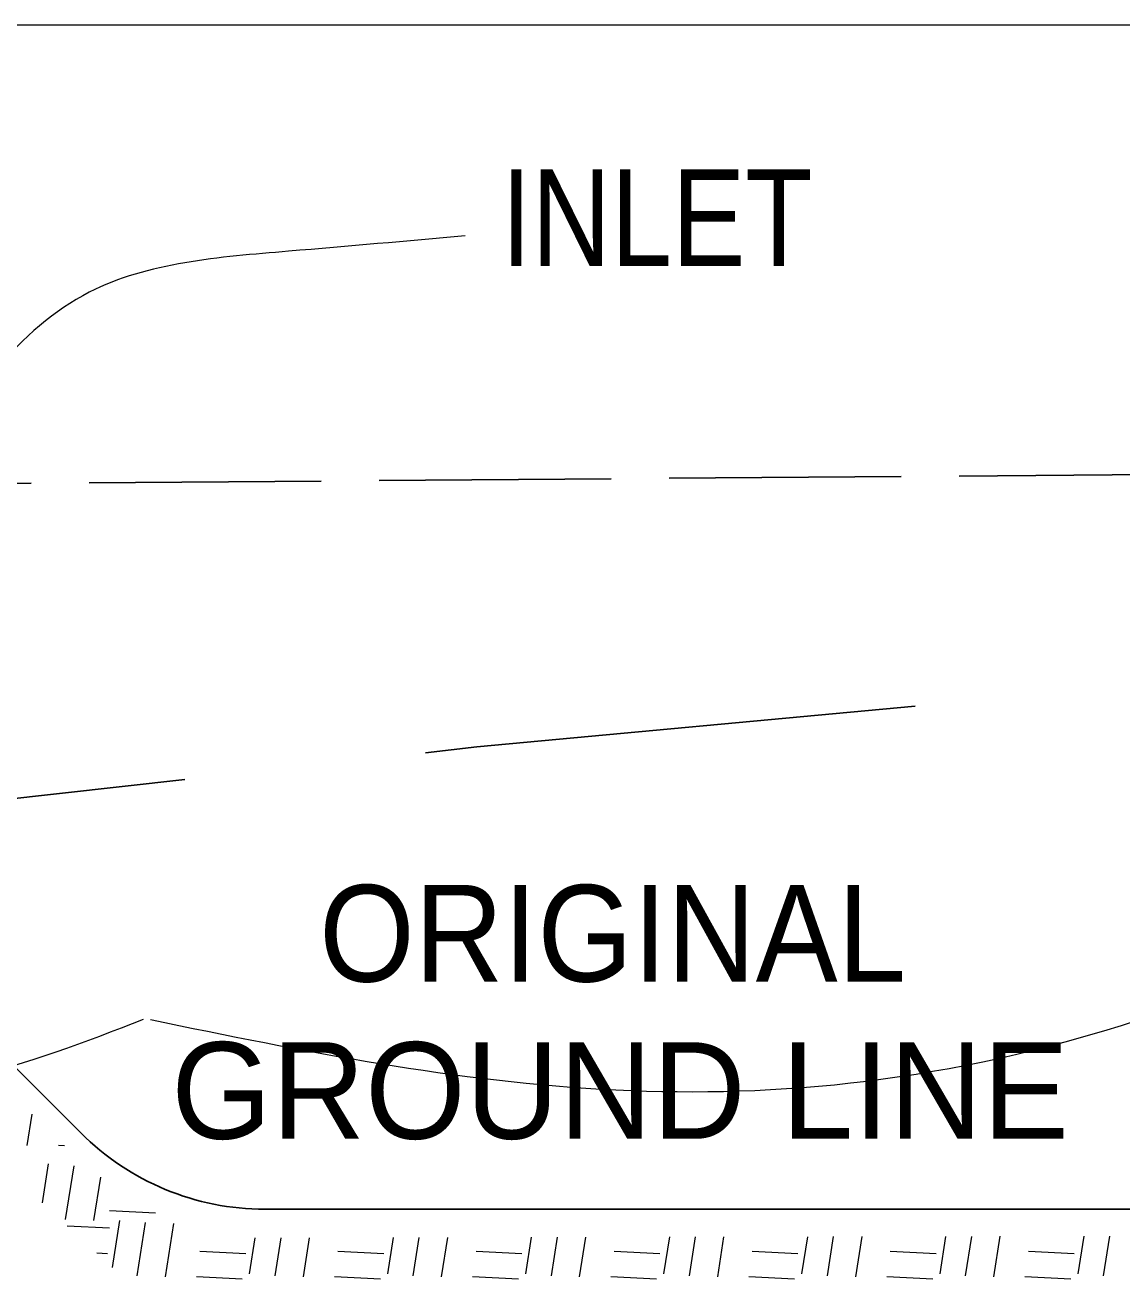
# Model space of a CAD drawing. Extents: x -120 to 879, y -38 to 233.
# Drawn here: x 744.02 to 758.77, y 94.54 to 111.41 of the extents above; entities that cross this region are included whole.
import ezdxf
from ezdxf.enums import TextEntityAlignment as Align

# ---------------------------------------------------------------- set-up
doc = ezdxf.new("R2010")
doc.units = 0
doc.header["$LTSCALE"] = 0.52
doc.linetypes.add('LONG_DASHED', pattern=[7.5, 6, -1.5])
doc.layers.add('1', color=7, linetype='Continuous', lineweight=13)

msp = doc.modelspace()

# ---------------------------------------------------------------- linework, layer by layer
at = {"layer": '1'}
for p, q in [((819.5648, 111.4117), (729.4233, 111.4117)), ((744.0493, 96.3417), (744.115, 96.7613)), ((744.4676, 96.3442), (744.5484, 96.34)), ((744.2518, 95.5676), (744.3341, 96.0918)), ((744.5646, 95.3454), (744.6772, 96.0641)), ((744.9453, 95.3328), (745.0364, 95.9137)), ((745.1568, 95.4634), (745.7724, 95.4317)), ((745.1957, 94.6971), (745.2954, 95.3328)), ((745.5259, 94.5864), (745.6386, 95.3051)), ((744.5854, 95.2599), (745.1568, 95.2301)), ((745.9067, 94.5738), (746.0193, 95.2925)), ((747.0401, 94.6142), (747.116, 95.0981)), ((747.3833, 94.5864), (747.4637, 95.0987)), ((747.7641, 94.5738), (747.8465, 95.0995)), ((748.8975, 94.6142), (748.974, 95.1017)), ((749.2407, 94.5864), (749.3217, 95.1024)), ((749.6215, 94.5738), (749.7045, 95.1032)), ((750.7549, 94.6142), (750.832, 95.1053)), ((751.0982, 94.5864), (751.1797, 95.1061)), ((751.4789, 94.5738), (751.5625, 95.1068)), ((752.6123, 94.6142), (752.69, 95.109)), ((752.9556, 94.5864), (753.0376, 95.1097)), ((753.3363, 94.5738), (753.4204, 95.1104)), ((754.4697, 94.6142), (754.5479, 95.1127)), ((754.813, 94.5864), (754.8956, 95.1133)), ((755.1938, 94.5738), (755.2784, 95.1141)), ((756.3272, 94.6142), (756.4059, 95.1162)), ((756.6704, 94.5864), (756.7536, 95.1169)), ((757.0512, 94.5738), (757.1364, 95.1177)), ((758.1846, 94.6142), (758.2639, 95.1199)), ((758.5278, 94.5864), (758.6116, 95.1206)), ((744.982, 94.8942), (745.129, 94.8866)), ((746.3708, 94.9183), (746.9864, 94.8866)), ((748.2283, 94.9183), (748.8438, 94.8866)), ((750.0857, 94.9183), (750.7012, 94.8866)), ((751.9431, 94.9183), (752.5587, 94.8866)), ((753.8005, 94.9183), (754.4161, 94.8866)), ((755.6579, 94.9183), (756.2735, 94.8866)), ((757.5153, 94.9183), (758.1309, 94.8866)), ((746.325, 94.5763), (746.9406, 94.5447)), ((748.1824, 94.5763), (748.798, 94.5447)), ((750.0398, 94.5763), (750.6554, 94.5447)), ((751.8972, 94.5763), (752.5128, 94.5447)), ((753.7547, 94.5763), (754.3702, 94.5447)), ((755.6121, 94.5763), (756.2277, 94.5447)), ((757.4695, 94.5763), (758.0851, 94.5447))]:
    msp.add_line(p, q, dxfattribs=at)
at = {"layer": '1', "linetype": 'LONG_DASHED', "lineweight": 25}
msp.add_line((790.901, 105.6161), (742.8388, 105.2372), dxfattribs=at)
at = {"layer": '1', "lineweight": 25}
for p, q in [((746.1674, 101.2636), (740.4171, 100.6242)), ((806.3796, 95.4821), (747.2451, 95.4821))]:
    msp.add_line(p, q, dxfattribs=at)
for points in [[(744.7692, 96.5083), (732.7724, 108.5136), (726.0657, 108.5136), (716.2787, 98.3521)], [(755.9904, 102.2509), (750.0963, 101.7004), (749.4076, 101.6238)]]:
    msp.add_lwpolyline(points, dxfattribs=at)
msp.add_arc((747.2451, 98.9821), 3.5, 224.97623, 270, dxfattribs=at)
at = {"layer": '1'}
for points in [[(749.9371, 108.5755), (747.5647, 108.369), (744.8828, 107.8185), (742.5792, 105.3755)], [(745.7057, 98.0329), (759.0072, 98.0329), (762.3692, 100.4217), (761.2929, 102.7408)], [(745.6082, 98.0329), (741.083, 97.3017), (739.2924, 98.4839), (737.4655, 100.3667)]]:
    msp.add_spline(points, degree=3, dxfattribs=at)

# ---------------------------------------------------------------- texts
for s, width, p in [('INLET', 0.85, (752.5158, 108.1716)), ('ORIGINAL', 0.95, (751.9217, 98.5442))]:
    msp.add_text(s, height=1.3, dxfattribs=dict(at, width=width)).set_placement(p, align=Align.CENTER)
msp.add_text('GROUND LINE', height=1.3, dxfattribs=at).set_placement((752.0224, 96.4295), align=Align.CENTER)

doc.saveas('drawing.dxf')
